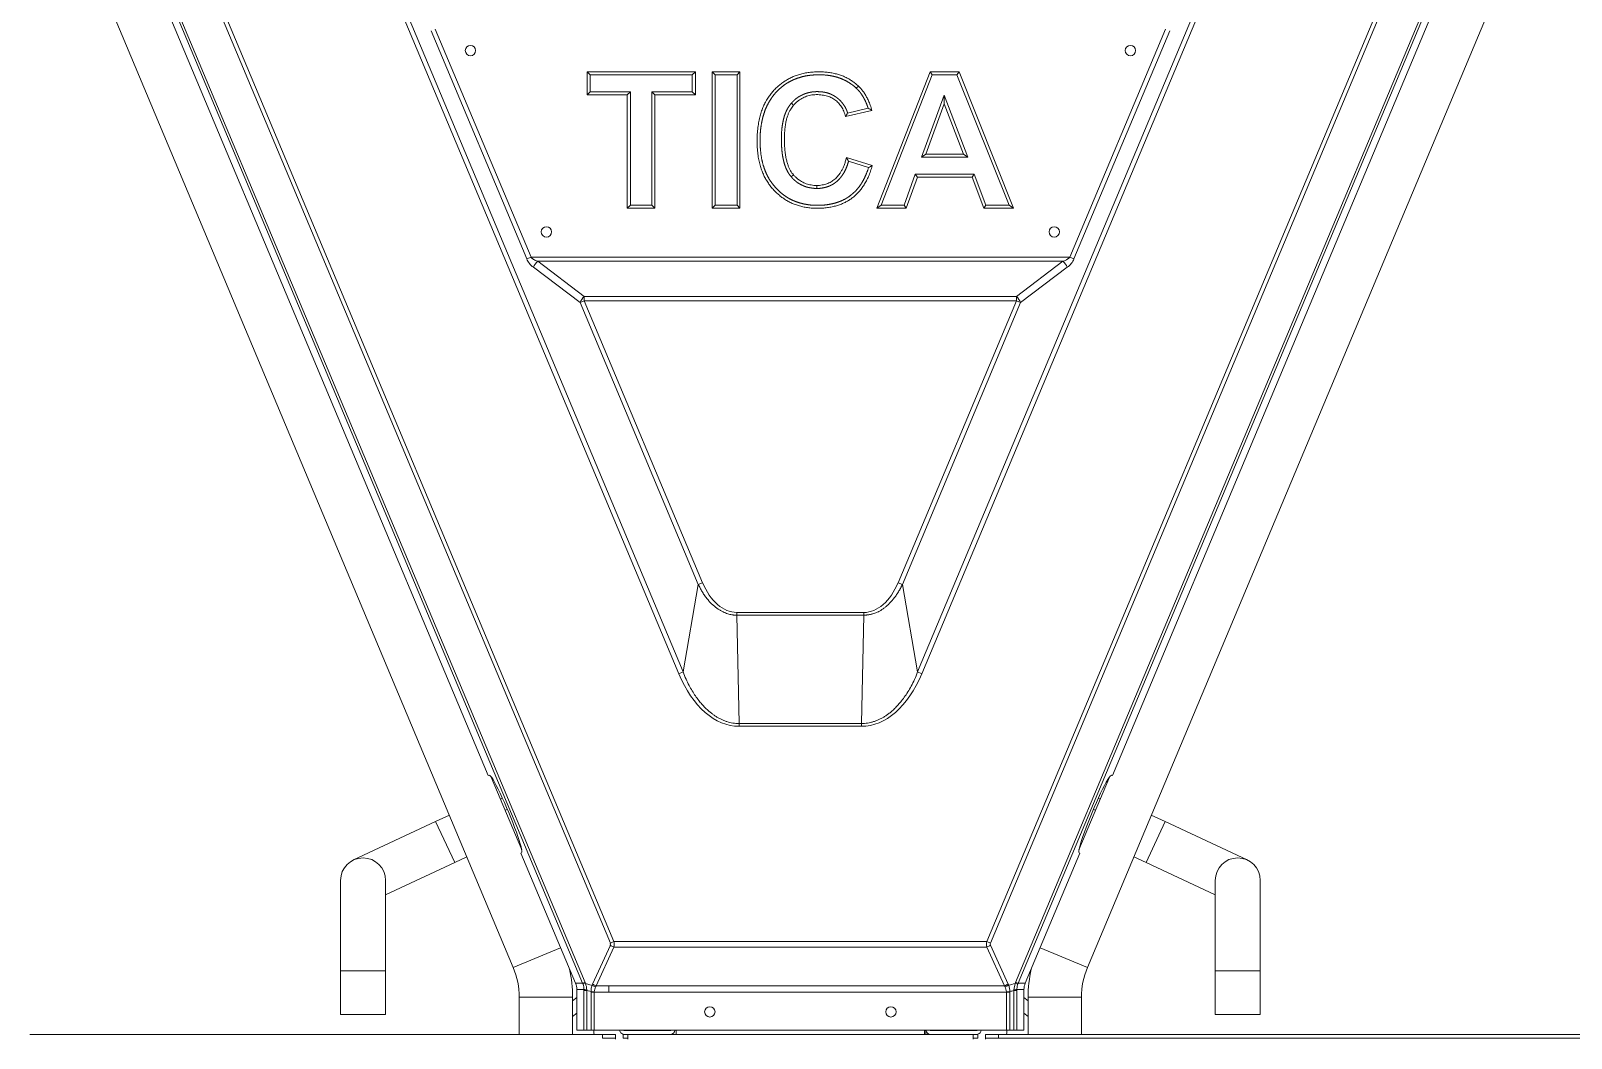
# Model space of a CAD drawing. Header units: millimetres. Extents: x 113490 to 142599, y -20467 to 115.
# Drawn here: x 130703 to 131893, y -7305 to -6527 of the extents above; entities that cross this region are included whole.
import ezdxf

# ---------------------------------------------------------------- set-up
doc = ezdxf.new("R2010")
doc.units = ezdxf.units.MM
doc.layers.add('DV1_0', color=7, linetype='Continuous')

msp = doc.modelspace()

# ---------------------------------------------------------------- linework, layer by layer
at = {"layer": 'DV1_0', "color": 7, "linetype": 'Continuous', "lineweight": 20}
for p, q in [((130703.3, -6242.4), (131130.9, -7262.2)), ((130703.3, -6247.5), (131129, -7262.9)), ((130738.4, -6249.4), (131150.4, -7231.8)), ((130741.2, -6248.2), (131153.1, -7230.7)), ((131441.4, -7230.7), (131853.4, -6248.2)), ((131444.1, -7231.8), (131856.1, -6249.4)), ((131463.6, -7262.2), (131891.3, -6242.4)), ((131465.5, -7262.9), (131891.3, -6247.5)), ((131203.3, -7023.7), (130928.5, -6368.3)), ((131206.6, -7022.3), (130931.8, -6367)), ((131662.7, -6367), (131387.9, -7022.3)), ((131666, -6368.3), (131391.2, -7023.7)), ((131085.8, -6703.1), (131011.9, -6526.7)), ((131089.1, -6701.7), (131015.1, -6525.4)), ((131579.4, -6525.4), (131505.4, -6701.7)), ((131582.7, -6526.7), (131508.7, -6703.1)), ((131290.3, -6582.7), (131292, -6584.2)), ((131290.2, -6639.5), (131291.9, -6638)), ((131310.1, -6648.6), (131310.1, -6646.3)), ((131089.1, -6701.7), (131085.8, -6703.1)), ((131505.4, -6701.7), (131089.1, -6701.7)), ((131505.4, -6701.7), (131508.7, -6703.1)), ((131127, -6736.7), (131091, -6709.5)), ((131500.2, -6704.9), (131094.3, -6704.9)), ((131130.3, -6732.2), (131094.3, -6704.9)), ((131500.2, -6704.9), (131464.2, -6732.2)), ((131503.5, -6709.5), (131467.5, -6736.7)), ((131130.3, -6735.4), (131127, -6736.7)), ((131218.4, -6954.6), (131127, -6736.7)), ((131464.2, -6732.2), (131130.3, -6732.2)), ((131130.3, -6735.4), (131130.3, -6732.2)), ((131464.2, -6735.4), (131130.3, -6735.4)), ((131221.7, -6953.3), (131130.3, -6735.4)), ((131464.2, -6735.4), (131372.9, -6953.3)), ((131467.5, -6736.7), (131376.1, -6954.6)), ((131464.2, -6732.2), (131464.2, -6735.4)), ((131464.2, -6735.4), (131467.5, -6736.7)), ((131218.4, -6954.6), (131206.6, -7022.3)), ((131221.7, -6953.3), (131218.4, -6954.6)), ((131372.9, -6953.3), (131376.1, -6954.6)), ((131376.1, -6954.6), (131387.9, -7022.3)), ((131346.4, -6976.3), (131248.1, -6976.3)), ((131248.1, -6976.3), (131248.1, -6978.4)), ((131346.4, -6978.4), (131248.1, -6978.4)), ((131248.1, -6978.4), (131249.9, -7062.2)), ((131346.4, -6978.4), (131344.6, -7062.2)), ((131346.4, -6976.3), (131346.4, -6978.4)), ((131206.6, -7022.3), (131203.3, -7023.7)), ((131387.9, -7022.3), (131391.2, -7023.7)), ((131344.6, -7062.2), (131249.9, -7062.2)), ((131249.9, -7062.2), (131249.9, -7064.3)), ((131344.6, -7064.3), (131249.9, -7064.3)), ((131344.6, -7062.2), (131344.6, -7064.3)), ((131015.3, -7138), (131030.1, -7169.6)), ((131579.2, -7138), (131564.4, -7169.6)), ((131075.3, -7250.7), (131111.9, -7235.4)), ((131150.4, -7233.5), (131136.6, -7263.6)), ((131153.1, -7234.9), (131139.4, -7265)), ((131153.1, -7230.7), (131150.4, -7231.8)), ((131441.4, -7230.7), (131153.1, -7230.7)), ((131441.4, -7234.9), (131153.1, -7234.9)), ((131441.4, -7230.7), (131444.1, -7231.8)), ((131455.1, -7264.9), (131441.4, -7234.9)), ((131457.8, -7263.5), (131444.1, -7233.5)), ((131519.2, -7250.7), (131482.6, -7235.4)), ((130941.8, -7253.4), (130976.7, -7253.4)), ((131652.7, -7253.4), (131617.8, -7253.4)), ((131080, -7273.7), (131121.2, -7273.7)), ((131129, -7262.9), (131123.5, -7262.9)), ((131130, -7267.8), (131124.4, -7267.8)), ((131130.9, -7262.2), (131129, -7262.9)), ((131130, -7268.5), (131130, -7299.2)), ((131132.3, -7268.5), (131130, -7268.5)), ((131136.3, -7264.6), (131131.2, -7263.1)), ((131132.3, -7268.5), (131132.3, -7299.2)), ((131135.5, -7269.4), (131132.3, -7268.5)), ((131138, -7269.8), (131135.5, -7269.8)), ((131135.5, -7269.8), (131135.5, -7299.2)), ((131138, -7269.8), (131138, -7299.2)), ((131455.1, -7264.9), (131149.3, -7264.9)), ((131149.3, -7264.9), (131149.3, -7269.7)), ((131456.5, -7269.7), (131149.3, -7269.7)), ((131456.5, -7299.2), (131456.5, -7269.7)), ((131456.5, -7269.7), (131459.1, -7269.7)), ((131459.1, -7299.2), (131459.1, -7269.7)), ((131462.2, -7267.9), (131463.3, -7263.1)), ((131462.2, -7268.5), (131464.5, -7268.5)), ((131462.2, -7299.2), (131462.2, -7268.5)), ((131463.6, -7262.2), (131465.5, -7262.9)), ((131464.5, -7267.8), (131465.2, -7263.6)), ((131470.1, -7267.8), (131464.5, -7267.8)), ((131464.5, -7299.2), (131464.5, -7268.5)), ((131471.1, -7262.9), (131465.5, -7262.9)), ((131514.6, -7273.7), (131473.3, -7273.7))]:
    msp.add_line(p, q, dxfattribs=at)
at = {"layer": 'DV1_0', "color": 7, "linetype": 'Continuous', "lineweight": 15}
for p, q in [((130703.3, -6260.9), (131056.1, -7102.4)), ((131891.3, -6260.9), (131538.4, -7102.4)), ((130718.3, -6399.2), (131075.3, -7250.7)), ((131519.2, -7250.7), (131876.2, -6399.2)), ((131132.4, -6558.4), (131132.4, -6576.2)), ((131216.1, -6558.4), (131132.4, -6558.4)), ((131134.7, -6560.7), (131132.4, -6558.4)), ((131213.7, -6560.7), (131216.1, -6558.4)), ((131216.1, -6576.2), (131216.1, -6558.4)), ((131229.2, -6558.4), (131229.2, -6663.9)), ((131250.6, -6558.4), (131229.2, -6558.4)), ((131231.5, -6560.7), (131229.2, -6558.4)), ((131248.3, -6560.7), (131250.6, -6558.4)), ((131250.6, -6663.9), (131250.6, -6558.4)), ((131397.5, -6558.4), (131356.4, -6663.9)), ((131419.9, -6558.4), (131397.5, -6558.4)), ((131399.1, -6560.7), (131397.5, -6558.4)), ((131418.3, -6560.7), (131419.9, -6558.4)), ((131462.1, -6663.9), (131419.9, -6558.4)), ((131213.7, -6560.7), (131134.7, -6560.7)), ((131134.7, -6560.7), (131134.7, -6573.9)), ((131213.7, -6573.9), (131213.7, -6560.7)), ((131248.3, -6560.7), (131231.5, -6560.7)), ((131231.5, -6560.7), (131231.5, -6661.6)), ((131248.3, -6661.6), (131248.3, -6560.7)), ((131340.5, -6571.1), (131342.1, -6569.4)), ((131399.1, -6560.7), (131359.8, -6661.6)), ((131418.3, -6560.7), (131399.1, -6560.7)), ((131458.7, -6661.6), (131418.3, -6560.7)), ((131134.7, -6573.9), (131132.4, -6576.2)), ((131132.4, -6576.2), (131163.5, -6576.2)), ((131134.7, -6573.9), (131165.9, -6573.9)), ((131165.9, -6573.9), (131163.5, -6576.2)), ((131163.5, -6576.2), (131163.5, -6663.9)), ((131165.9, -6573.9), (131165.9, -6661.6)), ((131182.6, -6573.9), (131213.7, -6573.9)), ((131182.6, -6661.6), (131182.6, -6573.9)), ((131182.6, -6573.9), (131184.9, -6576.2)), ((131184.9, -6576.2), (131216.1, -6576.2)), ((131184.9, -6663.9), (131184.9, -6576.2)), ((131213.7, -6573.9), (131216.1, -6576.2)), ((131391, -6624.4), (131408.5, -6576.5)), ((131394.3, -6622.1), (131408.5, -6583.1)), ((131408.5, -6576.5), (131426.6, -6624.4)), ((131408.5, -6576.5), (131408.5, -6583.1)), ((131408.5, -6583.1), (131423.3, -6622.1)), ((131332.2, -6593), (131352.6, -6588.2)), ((131333.8, -6590.3), (131349.6, -6586.5)), ((131352.8, -6630.9), (131332.9, -6624.7)), ((131350, -6632.4), (131334.5, -6627.6)), ((131391, -6624.4), (131394.3, -6622.1)), ((131426.6, -6624.4), (131391, -6624.4)), ((131423.3, -6622.1), (131394.3, -6622.1)), ((131426.6, -6624.4), (131423.3, -6622.1)), ((131377.4, -6661.6), (131386.1, -6637.6)), ((131379, -6663.9), (131387.7, -6639.9)), ((131386.1, -6637.6), (131431.6, -6637.6)), ((131386.1, -6637.6), (131387.7, -6639.9)), ((131387.7, -6639.9), (131430, -6639.9)), ((131431.6, -6637.6), (131430, -6639.9)), ((131430, -6639.9), (131439.1, -6663.9)), ((131431.6, -6637.6), (131440.7, -6661.6)), ((131165.9, -6661.6), (131163.5, -6663.9)), ((131163.5, -6663.9), (131184.9, -6663.9)), ((131165.9, -6661.6), (131182.6, -6661.6)), ((131182.6, -6661.6), (131184.9, -6663.9)), ((131231.5, -6661.6), (131229.2, -6663.9)), ((131229.2, -6663.9), (131250.6, -6663.9)), ((131231.5, -6661.6), (131248.3, -6661.6)), ((131248.3, -6661.6), (131250.6, -6663.9)), ((131359.8, -6661.6), (131356.4, -6663.9)), ((131356.4, -6663.9), (131379, -6663.9)), ((131359.8, -6661.6), (131377.4, -6661.6)), ((131377.4, -6661.6), (131379, -6663.9)), ((131440.7, -6661.6), (131439.1, -6663.9)), ((131439.1, -6663.9), (131462.1, -6663.9)), ((131440.7, -6661.6), (131458.7, -6661.6)), ((131458.7, -6661.6), (131462.1, -6663.9)), ((131056.1, -7102.4), (131056.7, -7102.1)), ((131081.9, -7159.7), (131058.4, -7103.6)), ((131536.1, -7103.6), (131512.6, -7159.7)), ((131538.4, -7102.4), (131537.8, -7102.1)), ((131067, -7119.8), (131065.5, -7120.5)), ((131069.2, -7129.2), (131070.9, -7128.5)), ((131523.7, -7128.5), (131525.4, -7129.2)), ((131529, -7120.5), (131527.5, -7119.8)), ((131015.3, -7138), (130951.9, -7167.6)), ((131026, -7133), (131015.3, -7138)), ((131579.2, -7138), (131568.5, -7133)), ((131642.6, -7167.6), (131579.2, -7138)), ((131030.1, -7169.6), (131039.5, -7165.2)), ((131081.3, -7162.3), (131081.8, -7162)), ((131081.3, -7162.3), (131123.5, -7262.9)), ((131513.3, -7162.3), (131471.1, -7262.9)), ((131513.3, -7162.3), (131512.7, -7162)), ((131555, -7165.2), (131564.4, -7169.6)), ((130976.7, -7194.5), (131030.1, -7169.6)), ((131564.4, -7169.6), (131617.8, -7194.5)), ((130941.8, -7183.4), (130941.8, -7253.4)), ((130976.7, -7253.4), (130976.7, -7183.4)), ((131617.8, -7183.4), (131617.8, -7253.4)), ((131652.7, -7253.4), (131652.7, -7183.4)), ((130941.8, -7253.4), (130941.8, -7287)), ((130976.7, -7287), (130976.7, -7253.4)), ((131617.8, -7253.4), (131617.8, -7287)), ((131652.7, -7287), (131652.7, -7253.4)), ((131080, -7273.7), (131080, -7302.4)), ((131121.2, -7302.4), (131121.2, -7273.7)), ((131124.4, -7273.9), (131121.2, -7276.5)), ((131124.4, -7299.2), (131124.4, -7267.8)), ((131470.1, -7299.2), (131470.1, -7267.8)), ((131473.3, -7276.5), (131470.1, -7273.9)), ((131473.3, -7273.7), (131473.3, -7302.4)), ((131514.6, -7302.4), (131514.6, -7273.7)), ((130941.8, -7287), (130976.7, -7287)), ((131121.2, -7288.6), (131124.4, -7286.1)), ((131470.1, -7286.1), (131473.3, -7288.6)), ((131652.7, -7287), (131617.8, -7287)), ((131144.3, -7302.4), (130701.8, -7302.4)), ((131124.4, -7299.2), (131130, -7299.2)), ((131130, -7299.2), (131132.3, -7299.2)), ((131132.3, -7299.2), (131135.5, -7299.2)), ((131135.5, -7299.2), (131138, -7299.2)), ((131456.5, -7299.2), (131138, -7299.2)), ((131144.3, -7305.4), (131144.3, -7302.4)), ((131144.3, -7302.4), (131154.3, -7302.4)), ((131154.3, -7305.4), (131144.3, -7305.4)), ((131154.3, -7302.4), (131154.3, -7305.4)), ((131154.3, -7306), (131154.3, -7305.4)), ((131157.8, -7300.2), (131157.4, -7299.2)), ((131160.3, -7302.4), (131160.3, -7305.4)), ((131160.3, -7302.4), (131163.9, -7302.4)), ((131160.3, -7305.4), (131163.9, -7305.4)), ((131196.7, -7299.4), (131161.2, -7299.4)), ((131163.9, -7306), (131163.9, -7302.4)), ((131163.9, -7302.4), (131430.7, -7302.4)), ((131172.2, -7299.2), (131172.2, -7299.4)), ((131177.2, -7299.2), (131177.2, -7299.4)), ((131187.3, -7299.2), (131187.3, -7299.4)), ((131192.3, -7299.2), (131192.3, -7299.4)), ((131201.3, -7299.2), (131201.3, -7302.4)), ((131393.3, -7299.2), (131393.3, -7302.4)), ((131394.3, -7299.4), (131393.3, -7299.4)), ((131394.3, -7299.2), (131394.3, -7299.4)), ((131394.3, -7302.4), (131394.3, -7299.4)), ((131433.4, -7299.4), (131397.9, -7299.4)), ((131402.2, -7299.2), (131402.2, -7299.4)), ((131407.2, -7299.2), (131407.2, -7299.4)), ((131417.3, -7299.2), (131417.3, -7299.4)), ((131422.3, -7299.2), (131422.3, -7299.4)), ((131430.7, -7302.4), (131430.7, -7306)), ((131430.7, -7302.4), (131434.3, -7302.4)), ((131430.7, -7305.4), (131434.3, -7305.4)), ((131434.3, -7302.4), (131434.3, -7305.4)), ((131437.1, -7299.2), (131436.7, -7300.2)), ((131440.3, -7302.4), (131450.3, -7302.4)), ((131440.3, -7305.4), (131440.3, -7302.4)), ((131440.3, -7306), (131440.3, -7305.4)), ((131450.3, -7305.4), (131440.3, -7305.4)), ((132271, -7302.4), (131450.3, -7302.4)), ((131450.3, -7302.4), (131450.3, -7305.4)), ((132335.3, -7305.4), (131450.3, -7305.4)), ((131456.5, -7299.2), (131459.1, -7299.2)), ((131462.2, -7299.2), (131459.1, -7299.2)), ((131462.2, -7299.2), (131464.5, -7299.2)), ((131470.1, -7299.2), (131464.5, -7299.2))]:
    msp.add_line(p, q, dxfattribs=at)
for centre in [(131042.3, -6542), (131552.3, -6542), (131101, -6682.2), (131493.5, -6682.2), (131227.3, -7285), (131367.3, -7285)]:
    msp.add_circle(centre, 4, dxfattribs=at)
for centre, radius, start, end in [((131266.5, -6552.3), 77.3, 328.1786, 330.5559), ((131268.7, -6731), 165.6, 59.5641, 60.7327), ((131200.2, -6700.9), 153, 28.6119, 29.8683), ((131255.1, -6452.5), 203.4, 297.7894, 298.7013), ((130959.3, -7183.4), 17.4, 0, 180), ((131635.3, -7183.4), 17.4, 0, 180), ((131020.6, -7273.7), 59.4, 0, 22.75), ((131020.6, -7273.7), 100.6, 0, 12.4433), ((131573.9, -7273.7), 100.6, 167.5567, 180), ((131573.9, -7273.7), 59.4, 157.25, 180), ((131111.7, -7267.8), 12.8, 0.0998, 22.6579), ((131482.9, -7267.8), 12.8, 157.3421, 179.9002), ((131088.6, -7306.6), 49.4, 4.9281, 8.657), ((131161.2, -7298.8), 3.6, 202.75, 270), ((131161.2, -7298.8), 0.6, 223.1029, 270), ((131163.9, -7306), 0.6, 90, 94.6795), ((131196.7, -7298.8), 3.6, 270, 353.4607), ((131196.7, -7298.8), 0.6, 270, 316.8971), ((131397.9, -7298.8), 3.6, 186.5393, 270), ((131397.9, -7298.8), 0.6, 223.1029, 270), ((131430.7, -7306), 0.6, 85.3205, 90), ((131433.4, -7298.8), 0.6, 270, 316.8971), ((131433.4, -7298.8), 3.6, 270, 337.25), ((131505.9, -7306.6), 49.4, 171.343, 175.0719)]:
    msp.add_arc(centre, radius, start, end, dxfattribs=at)
at = {"layer": 'DV1_0', "color": 7, "linetype": 'Continuous', "lineweight": 20}
for centre, radius, start, end in [((131141, -7232.8), 12.4, 350.2166, 9.9188), ((131453.5, -7232.8), 12.3, 170.0464, 189.8182), ((131118.2, -7267.5), 11.8, 19.1274, 22.809), ((131117.3, -7267.8), 12.7, 359.777, 19.0777), ((131118.5, -7268.4), 13.7, 1.9538, 22.6487), ((131149.8, -7269.3), 14.3, 160.7226, 180.5342), ((131148.1, -7270.1), 10.1, 153.8225, 177.0269), ((131142.2, -7269.8), 4.24, 176.6583, 179.8587), ((131149.3, -9209), 1939.2, 90, 90.3333), ((131143.2, -7267.7), 4.65, 144.0972, 153.376), ((131451, -7267.7), 4.9, 25.8567, 34.8936), ((131445.6, -7270.3), 10.9, 4.0512, 25.8996), ((131444.7, -7269.3), 14.4, 359.7046, 19.6592), ((131308, -7262.9), 154.3, 357.9416, 358.1555)]:
    msp.add_arc(centre, radius, start, end, dxfattribs=at)
for centre, major_axis, ratio, start_param, end_param in [((131096.7, -6703.1), (-10.7, 7.1), 0.666776, 0.781871, 1.473649), ((131094.3, -6708.1), (3.01, 3.99), 0.448997, 1.034793, 2.228562), ((131500.2, -6708.1), (-3.01, 3.99), 0.448997, 4.054624, 5.248392), ((131497.8, -6703.1), (10.7, 7.1), 0.666419, 4.807124, 5.499727), ((131130.3, -6735.4), (3.01, 3.99), 0.448997, 1.034793, 2.228562), ((131464.2, -6735.4), (-3.01, 3.99), 0.448997, 4.054624, 5.248392), ((131247.3, -6924.7), (-1.3, 51.6), 0.606054, 2.141908, 3.126109), ((131347.2, -6924.6), (1.3, 51.7), 0.606049, 3.156652, 4.140097), ((131248.5, -6973.2), (-2.2, 91.1), 0.605695, 2.143739, 3.126709), ((131346, -6973.2), (2.3, 91.1), 0.605798, 3.156584, 4.139778), ((131142.1, -7231.7), (-8.45, 1.25), 0.475082, 3.004965, 3.420895), ((131153.1, -7232.3), (5.46, -2.49), 0.390519, 4.36635, 4.888796), ((131441.4, -7232.3), (-5.46, -2.49), 0.390519, 1.394389, 1.916835), ((131452.4, -7231.7), (8.39, 1.23), 0.477021, 2.861489, 3.27902), ((131133.1, -7262.3), (-3.78, -1.31), 0.036385, 0.089348, 1.048346), ((131132.5, -7268.5), (0, 26.5), 0.094445, 1.545688, 1.57082), ((131134, -7267.8), (-4, 0.01), 0.025012, 0.094616, 1.128835), ((131119.9, -7266.7), (-5.3, 12.6), 0.866025, 4.639561, 4.712406), ((131135.8, -7268), (-0.8, 22.4), 0.156257, 1.562014, 1.587877), ((131138, -7269.4), (6, -0.24), 0.018332, 4.276417, 4.713176), ((131142.7, -7269.8), (0, 7.99), 0.906308, 1.527453, 1.57086), ((131144.1, -7268.4), (-3.61, 8.61), 0.866025, 0.67314, 0.796559), ((131139, -7263.4), (5.72, -1.8), 0.349046, 4.320395, 4.820402), ((131139.4, -7262.4), (5.46, -2.49), 0.39052, 4.366351, 4.888796), ((131149.3, -7688.2), (-467.1, 0), 0.906308, 4.71239, 4.733494), ((131455.1, -7262.3), (-5.46, -2.49), 0.390519, 1.394389, 1.916835), ((131455.5, -7263.3), (-5.72, -1.81), 0.350035, 1.460327, 1.961834), ((131456.5, -7269.4), (-5.99, -0.25), 0.019419, 1.569987, 2.006724), ((131453.3, -7269.7), (0, 3.39), 0.955994, 4.71241, 4.778595), ((131450.1, -7268.4), (3.73, 8.9), 0.866025, 5.488826, 5.610008), ((131436.5, -7088.3), (-71.4, -170.3), 0.866025, 0.584178, 0.615457), ((131304.5, -6610.9), (0, -680.2), 0.906307, 0.253454, 0.258753), ((131452.3, -7269.7), (0, 7.42), 0.906308, 4.712393, 4.758375), ((131460.5, -7267.8), (4, 0.01), 0.024998, -1.128884, -0.094609), ((131474.6, -7266.7), (-5.3, -12.6), 0.866025, 4.712369, 4.785222), ((131461.4, -7262.3), (3.78, -1.31), 0.036385, -1.048346, -0.089348), ((131462, -7268.5), (0, 26.6), 0.094445, 4.712423, 4.737354), ((131472.3, -7265.9), (-3.5, -8.68), 0.792142, 4.693639, 4.774741)]:
    msp.add_ellipse(centre, major_axis=major_axis, ratio=ratio, start_param=start_param, end_param=end_param, dxfattribs=at)
at = {"layer": 'DV1_0', "color": 7, "linetype": 'Continuous', "lineweight": 15}
for centre, major_axis, start_param, end_param in [((131069.3, -7132.1), (12.5, -30), 0.003461, 3.145054), ((131525.3, -7132.1), (-12.5, -30), 3.138131, 6.279724)]:
    msp.add_ellipse(centre, major_axis=major_axis, ratio=0.08742, start_param=start_param, end_param=end_param, dxfattribs=at)
for points in [[(131342.1, -6569.4), (131341.4, -6568.7), (131339.8, -6567.4), (131337.4, -6565.6), (131334.8, -6563.9), (131332, -6562.5), (131329.1, -6561.3), (131326, -6560.3), (131322.6, -6559.4), (131319, -6558.8), (131315.1, -6558.5), (131311.1, -6558.4), (131307.1, -6558.5), (131303.2, -6559), (131299.4, -6559.6), (131295.8, -6560.6), (131292.5, -6561.8), (131289.4, -6563.2), (131286.5, -6564.8), (131283.7, -6566.6), (131281.1, -6568.6), (131278.6, -6570.8), (131276.2, -6573.2), (131274.1, -6575.9), (131272.1, -6578.7), (131270.3, -6581.7), (131268.7, -6585), (131267.3, -6588.6), (131266.1, -6592.5), (131265.2, -6596.7), (131264.4, -6601.4), (131263.9, -6606.5), (131263.7, -6611.8), (131263.9, -6617), (131264.4, -6622), (131265.1, -6626.6), (131266.1, -6630.6), (131267.3, -6634.3), (131268.6, -6637.7), (131270.2, -6640.8), (131272, -6643.8), (131274, -6646.6), (131276.1, -6649.2), (131278.5, -6651.7), (131281, -6653.9), (131283.7, -6656), (131286.5, -6657.8), (131289.4, -6659.4), (131292.5, -6660.8), (131295.8, -6661.9), (131299.2, -6662.8), (131302.8, -6663.4), (131306.5, -6663.8), (131310.4, -6664), (131314.4, -6663.8), (131318.2, -6663.4), (131321.8, -6662.8), (131325.2, -6662), (131328.3, -6660.9), (131331.2, -6659.7), (131333.8, -6658.3), (131336.2, -6656.8), (131338.5, -6655), (131340.7, -6653.1), (131342.7, -6650.9), (131344.7, -6648.5), (131346.5, -6645.8), (131348.3, -6642.7), (131350, -6639.3), (131351.5, -6635.4), (131352.4, -6632.4), (131352.8, -6630.9)], [(131352.6, -6588.2), (131352.2, -6586.8), (131351.3, -6584.2), (131349.9, -6580.8), (131348.5, -6577.9), (131347, -6575.3), (131345.4, -6573.1), (131343.8, -6571.1), (131342.7, -6570), (131342.1, -6569.4)], [(131292, -6584.2), (131292.5, -6583.7), (131293.5, -6582.6), (131295, -6581.3), (131296.7, -6580), (131298.4, -6579), (131300.3, -6578.1), (131302.1, -6577.3), (131304.1, -6576.7), (131306.2, -6576.3), (131308.4, -6576.1), (131310.7, -6576), (131313, -6576.2), (131315.2, -6576.5), (131317.3, -6576.9), (131319.1, -6577.5), (131320.8, -6578.2), (131322.4, -6579.1), (131323.9, -6580.1), (131325.4, -6581.2), (131326.7, -6582.5), (131327.9, -6583.9), (131329, -6585.5), (131330, -6587.1), (131330.9, -6588.9), (131331.6, -6590.9), (131332, -6592.3), (131332.2, -6593)], [(131291.9, -6638), (131291.5, -6637.6), (131290.8, -6636.7), (131289.7, -6635), (131288.7, -6633), (131287.7, -6630.7), (131286.9, -6628), (131286.1, -6624.8), (131285.5, -6621.3), (131285.1, -6617.3), (131284.9, -6613), (131284.9, -6608.5), (131285.1, -6604.3), (131285.5, -6600.5), (131286.1, -6597.1), (131286.8, -6594.1), (131287.7, -6591.5), (131288.7, -6589.3), (131289.8, -6587.3), (131290.9, -6585.6), (131291.6, -6584.6), (131292, -6584.2)], [(131332.9, -6624.7), (131332.6, -6625.8), (131332, -6628), (131331.1, -6630.8), (131330, -6633.2), (131328.9, -6635.3), (131327.8, -6637.1), (131326.6, -6638.7), (131325.3, -6640.2), (131323.9, -6641.4), (131322.5, -6642.5), (131321, -6643.5), (131319.4, -6644.3), (131317.7, -6645), (131316, -6645.5), (131314.1, -6645.9), (131312.2, -6646.2), (131310.8, -6646.3), (131310.1, -6646.3)], [(131310.1, -6646.3), (131309.3, -6646.3), (131307.7, -6646.2), (131305.6, -6645.9), (131303.6, -6645.5), (131301.7, -6644.9), (131299.9, -6644.2), (131298.2, -6643.3), (131296.5, -6642.3), (131294.9, -6641), (131293.4, -6639.6), (131292.4, -6638.6), (131291.9, -6638)]]:
    msp.add_open_spline(points, degree=3, dxfattribs=at)
for points, knots in [([(131340.5, -6571.1), (131338.1, -6568.8), (131335.2, -6567), (131332.3, -6565.1), (131329.1, -6563.8), (131325.8, -6562.5), (131322.1, -6561.7), (131318.1, -6560.9), (131313.5, -6560.7), (131311.1, -6560.7), (131308.8, -6560.8), (131306.4, -6560.9), (131304.2, -6561.2), (131300, -6561.7), (131296.2, -6563), (131292.6, -6564.1), (131289.4, -6565.8), (131286.1, -6567.5), (131283.3, -6569.8), (131280.3, -6572.1), (131277.9, -6574.9), (131275.4, -6577.8), (131273.5, -6581), (131271.5, -6584.3), (131270, -6588.1), (131268.8, -6591.4), (131267.9, -6595.1), (131266.6, -6600.6), (131266.2, -6607.1), (131265.9, -6613.3), (131266.5, -6619.3), (131267.2, -6627), (131269.4, -6633.1), (131270.7, -6636.9), (131272.6, -6640.3), (131274.5, -6643.6), (131276.9, -6646.5), (131279.4, -6649.5), (131282.3, -6652), (131285.2, -6654.4), (131288.3, -6656.2), (131290.1, -6657.2), (131291.9, -6658), (131293.8, -6658.8), (131295.8, -6659.4), (131298.9, -6660.4), (131302.3, -6661), (131306.6, -6661.7), (131311.2, -6661.6), (131313.5, -6661.6), (131315.7, -6661.4), (131317.9, -6661.2), (131319.9, -6660.8), (131323.8, -6660.1), (131327.2, -6658.8), (131330.3, -6657.7), (131333.1, -6656), (131336.2, -6654.1), (131338.8, -6651.6), (131341.6, -6649), (131343.8, -6645.7), (131345.6, -6643), (131347.1, -6639.9), (131348.7, -6636.5), (131350, -6632.4)], [0, 0, 0, 0.03125, 0.03125, 0.0625, 0.0625, 0.09375, 0.09375, 0.125, 0.125, 0.140625, 0.140625, 0.15625, 0.15625, 0.1875, 0.1875, 0.21875, 0.21875, 0.25, 0.25, 0.28125, 0.28125, 0.3125, 0.3125, 0.34375, 0.34375, 0.375, 0.375, 0.4375, 0.4375, 0.5, 0.5, 0.5625, 0.5625, 0.59375, 0.59375, 0.625, 0.625, 0.65625, 0.65625, 0.6875, 0.6875, 0.705357, 0.705357, 0.723214, 0.723214, 0.75, 0.75, 0.78125, 0.78125, 0.796875, 0.796875, 0.8125, 0.8125, 0.84375, 0.84375, 0.875, 0.875, 0.910714, 0.910714, 0.946429, 0.946429, 0.973214, 0.973214, 1, 1, 1]), ([(131349.6, -6586.5), (131349, -6584.5), (131348.2, -6582.6), (131347.3, -6580.5), (131346.3, -6578.7), (131345.2, -6576.7), (131343.9, -6574.9), (131342.3, -6572.8), (131340.5, -6571.1)], [0, 0, 0, 0.25, 0.25, 0.5, 0.5, 0.75, 0.75, 1, 1, 1]), ([(131290.2, -6639.5), (131288.6, -6637.8), (131287.4, -6635.5), (131286, -6632.9), (131285, -6629.8), (131284.5, -6628.1), (131284.1, -6626.2), (131283.6, -6624.1), (131283.3, -6621.8), (131283, -6619.4), (131282.8, -6616.7), (131282.6, -6613.8), (131282.6, -6610.9), (131282.6, -6607.6), (131282.8, -6604.4), (131283, -6601.5), (131283.5, -6598.8), (131284.1, -6595.3), (131285, -6592.3), (131286, -6589.3), (131287.5, -6586.7), (131288.7, -6584.5), (131290.3, -6582.7)], [0, 0, 0, 0.125, 0.125, 0.25, 0.25, 0.3125, 0.3125, 0.375, 0.375, 0.4375, 0.4375, 0.5, 0.5, 0.571429, 0.571429, 0.642857, 0.642857, 0.75, 0.75, 0.875, 0.875, 1, 1, 1]), ([(131290.3, -6582.7), (131291.4, -6581.4), (131292.7, -6580.2), (131294, -6579.1), (131295.4, -6578.1), (131296.5, -6577.4), (131297.7, -6576.8), (131299.5, -6575.8), (131301.4, -6575.2), (131303, -6574.6), (131304.7, -6574.3), (131306.5, -6573.9), (131308.3, -6573.8), (131310.2, -6573.7), (131312.1, -6573.8), (131314, -6573.9), (131315.8, -6574.2), (131317.5, -6574.5), (131319, -6575), (131320.5, -6575.5), (131321.9, -6576.2), (131323.2, -6576.9), (131324.5, -6577.7), (131325.8, -6578.6), (131326.9, -6579.6), (131328.1, -6580.6), (131329.1, -6581.8), (131330.1, -6583), (131331, -6584.3), (131331.9, -6585.6), (131332.6, -6587.1), (131333.3, -6588.6), (131333.8, -6590.3)], [0, 0, 0, 0.0625, 0.0625, 0.125, 0.125, 0.175, 0.175, 0.25, 0.25, 0.3125, 0.3125, 0.375, 0.375, 0.4375, 0.4375, 0.5, 0.5, 0.5625, 0.5625, 0.625, 0.625, 0.6875, 0.6875, 0.75, 0.75, 0.8125, 0.8125, 0.875, 0.875, 0.9375, 0.9375, 1, 1, 1]), ([(131334.5, -6627.6), (131333.3, -6631.7), (131331.7, -6635), (131330.7, -6637), (131329.5, -6638.6), (131328.1, -6640.6), (131326.5, -6642.2), (131324.9, -6643.7), (131323.1, -6644.9), (131321.3, -6646.1), (131319.2, -6646.9), (131317.1, -6647.7), (131314.9, -6648.1), (131312.6, -6648.6), (131310.1, -6648.6)], [0, 0, 0, 0.25, 0.25, 0.375, 0.375, 0.5, 0.5, 0.625, 0.625, 0.75, 0.75, 0.875, 0.875, 1, 1, 1]), ([(131310.1, -6648.6), (131309, -6648.6), (131308, -6648.5), (131306, -6648.3), (131304.1, -6647.9), (131302.7, -6647.7), (131301.4, -6647.2), (131300.1, -6646.8), (131298.9, -6646.2), (131296.5, -6645.1), (131294.3, -6643.5), (131293.2, -6642.6), (131292.2, -6641.7), (131291.1, -6640.7), (131290.2, -6639.5)], [0, 0, 0, 0.083333, 0.083333, 0.25, 0.25, 0.375, 0.375, 0.5, 0.5, 0.75, 0.75, 0.875, 0.875, 1, 1, 1])]:
    msp.add_open_spline(points, degree=2, knots=knots, dxfattribs=at)
at = {"layer": 'DV1_0', "color": 7, "linetype": 'Continuous', "lineweight": 20}
for points, knots in [([(131094.3, -6704.9), (131093.9, -6704.8), (131093.3, -6704.6), (131092.5, -6704.2), (131091.7, -6703.8), (131091, -6703.4), (131090.4, -6703), (131089.9, -6702.6), (131089.5, -6702.2), (131089.2, -6701.9), (131089.1, -6701.7)], [0, 0, 0, 0, 0.162154, 0.309168, 0.444157, 0.56805, 0.681058, 0.789601, 0.89662, 1, 1, 1, 1]), ([(131505.4, -6701.7), (131505.3, -6701.9), (131505, -6702.2), (131504.5, -6702.6), (131504, -6703.1), (131503.2, -6703.5), (131502.4, -6704), (131501.4, -6704.5), (131500.6, -6704.8), (131500.2, -6704.9)], [0, 0, 0, 0, 0.104699, 0.217397, 0.341582, 0.478635, 0.63137, 0.803901, 1, 1, 1, 1]), ([(131248.1, -6978.4), (131247.9, -6978.4), (131247.6, -6978.4), (131247.1, -6978.4), (131246.6, -6978.4), (131246.1, -6978.3), (131245.6, -6978.3), (131245.2, -6978.2), (131244.7, -6978.2), (131243.8, -6978), (131242.7, -6977.8), (131241, -6977.3), (131239.3, -6976.7), (131237.4, -6975.9), (131235.6, -6974.9), (131233, -6973.3), (131230.4, -6971.2), (131227.8, -6968.8), (131225.9, -6966.6), (131223.9, -6964.1), (131222.4, -6961.9), (131221.3, -6960.1), (131220.6, -6958.8), (131219.8, -6957.5), (131219.1, -6956.1), (131218.6, -6955.1), (131218.4, -6954.6)], [0, 0, 0, 0, 0.012207, 0.024421, 0.036645, 0.048882, 0.061135, 0.073407, 0.085701, 0.098018, 0.136644, 0.175569, 0.223909, 0.273378, 0.326546, 0.381495, 0.504574, 0.573263, 0.64576, 0.724421, 0.808607, 0.844135, 0.881045, 0.919332, 0.958987, 1, 1, 1, 1]), ([(131376.1, -6954.6), (131376, -6954.9), (131375.8, -6955.3), (131375.4, -6956), (131375.1, -6956.7), (131374.7, -6957.4), (131374.4, -6958.1), (131374, -6958.7), (131373.7, -6959.3), (131373.3, -6960), (131372.9, -6960.5), (131372.1, -6961.9), (131370.8, -6963.8), (131368.9, -6966.3), (131367, -6968.4), (131365.1, -6970.3), (131363.2, -6972), (131361.3, -6973.4), (131359.4, -6974.7), (131357.6, -6975.7), (131355.7, -6976.5), (131354.2, -6977.1), (131352.9, -6977.5), (131352, -6977.7), (131351.1, -6977.9), (131350.1, -6978.1), (131349.2, -6978.2), (131348.3, -6978.3), (131347.4, -6978.4), (131346.7, -6978.4), (131346.4, -6978.4)], [0, 0, 0, 0, 0.020016, 0.039694, 0.059032, 0.078029, 0.096685, 0.114997, 0.132966, 0.15059, 0.167868, 0.184799, 0.266929, 0.343527, 0.415009, 0.482791, 0.544966, 0.604534, 0.659648, 0.712959, 0.76302, 0.811959, 0.83598, 0.859817, 0.883489, 0.907012, 0.930406, 0.95369, 0.976881, 1, 1, 1, 1]), ([(131249.9, -7062.2), (131249.1, -7062.2), (131247.5, -7062.1), (131245.1, -7061.8), (131242.7, -7061.3), (131240.5, -7060.7), (131238.2, -7059.9), (131236, -7058.9), (131233.8, -7057.8), (131231.7, -7056.5), (131229.7, -7055.1), (131227.7, -7053.6), (131225.6, -7051.8), (131223.4, -7049.7), (131221.1, -7047.2), (131218.6, -7044.2), (131216.1, -7040.8), (131213.6, -7036.9), (131211.2, -7032.6), (131208.8, -7027.7), (131207.3, -7024.2), (131206.6, -7022.3)], [0, 0, 0, 0, 0.039675, 0.079011, 0.117409, 0.155373, 0.194404, 0.233853, 0.273354, 0.31251, 0.351559, 0.391858, 0.435291, 0.483673, 0.53828, 0.599457, 0.666887, 0.740342, 0.819788, 0.905575, 1, 1, 1, 1]), ([(131387.9, -7022.3), (131387.2, -7024.3), (131385.6, -7027.9), (131383.1, -7033.1), (131380.4, -7037.7), (131377.7, -7041.8), (131374.9, -7045.4), (131372.2, -7048.5), (131369.6, -7051.1), (131367.2, -7053.3), (131365, -7055), (131362.8, -7056.5), (131360.7, -7057.8), (131358.5, -7058.9), (131356.2, -7059.9), (131353.9, -7060.7), (131351.6, -7061.4), (131349.2, -7061.8), (131346.9, -7062.1), (131345.4, -7062.2), (131344.6, -7062.2)], [0, 0, 0, 0, 0.098655, 0.18986, 0.274376, 0.352916, 0.425587, 0.491678, 0.550093, 0.601164, 0.646216, 0.687373, 0.727036, 0.766765, 0.806851, 0.846905, 0.886467, 0.925149, 0.96228, 1, 1, 1, 1])]:
    msp.add_open_spline(points, degree=3, knots=knots, dxfattribs=at)

doc.saveas('drawing.dxf')
